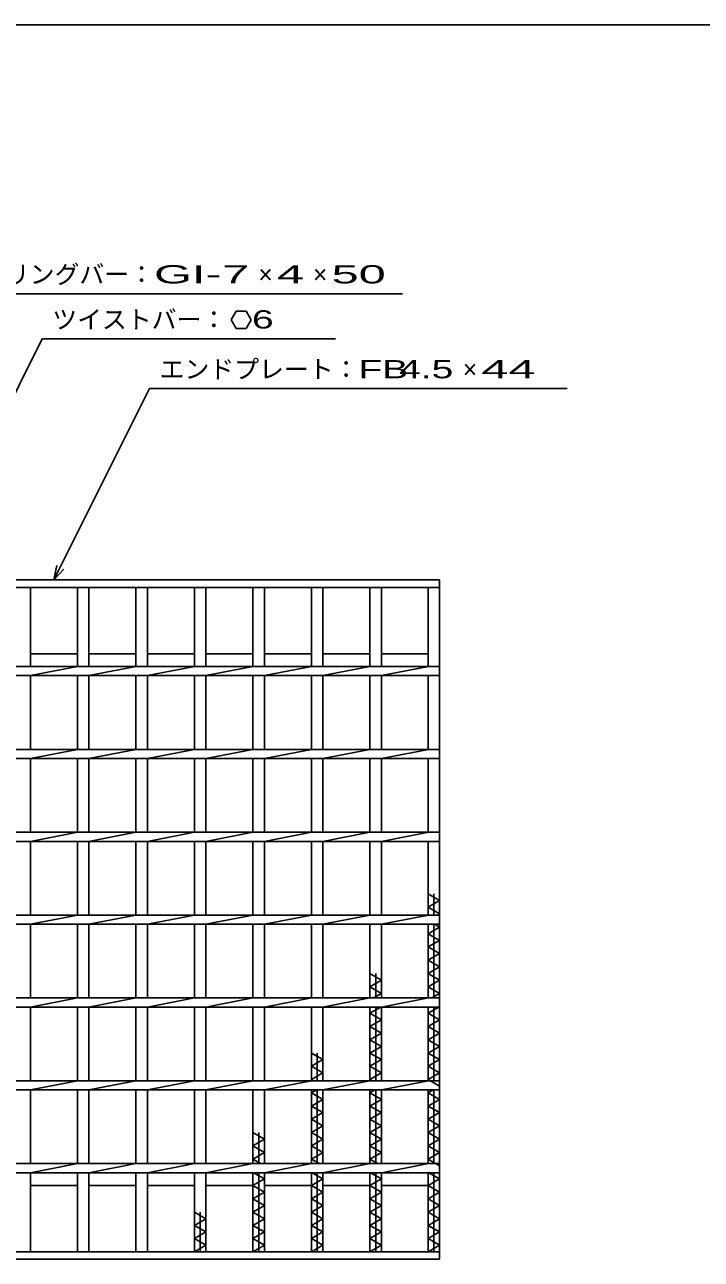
# Model space of a CAD drawing. Units: millimetres, scale not verified. Extents: x -1092 to 1039, y -770 to 632.
# Drawn here: x -553 to -145, y -113 to 632 of the extents above; entities that cross this region are included whole.
import ezdxf
from ezdxf.enums import TextEntityAlignment as Align

# ---------------------------------------------------------------- set-up
doc = ezdxf.new("R2010")
doc.units = ezdxf.units.MM
doc.header["$LTSCALE"] = 6
for name, color, linetype, lineweight in [('0_2', 150, 'Continuous', 25), ('16', 3, 'Continuous', 25), ('22', 4, 'Continuous', 25)]:
    doc.layers.add(name, color=color, linetype=linetype, lineweight=lineweight)
doc.styles.add('ベクトル', font='')
doc.styles.get('ベクトル').set_extended_font_data('ベクトル')

msp = doc.modelspace()

# ---------------------------------------------------------------- linework, layer by layer
at = {"layer": '0_2'}
msp.add_line((-1037.4, 632.1), (1038.6, 632.1), dxfattribs=at)
at = {"layer": '16'}
for p, q in [((-804, 297), (-303, 297)), ((-303, 292.5), (-804, 292.5)), ((-556.9, 292.5), (-549.9, 292.5)), ((-549.9, 244.75), (-549.9, 292.5)), ((-521.6, 244.75), (-521.6, 292.5)), ((-521.6, 292.5), (-514.6, 292.5)), ((-514.6, 244.75), (-514.6, 292.5)), ((-486.3, 244.75), (-486.3, 292.5)), ((-486.3, 292.5), (-479.3, 292.5)), ((-479.3, 244.75), (-479.3, 292.5)), ((-451, 244.75), (-451, 292.5)), ((-451, 292.5), (-444, 292.5)), ((-444, 244.75), (-444, 292.5)), ((-415.7, 244.75), (-415.7, 292.5)), ((-415.7, 292.5), (-408.7, 292.5)), ((-408.7, 244.75), (-408.7, 292.5)), ((-380.4, 244.75), (-380.4, 292.5)), ((-380.4, 292.5), (-373.4, 292.5)), ((-373.4, 244.75), (-373.4, 292.5)), ((-345.1, 244.75), (-345.1, 292.5)), ((-345.1, 292.5), (-338.1, 292.5)), ((-338.1, 244.75), (-338.1, 292.5)), ((-310, 244.75), (-310, 292.5)), ((-310, 292.5), (-303, 292.5)), ((-303, 297), (-303, 292.5)), ((-303, -108.5), (-303, 292.5)), ((-549.9, 252.5), (-521.6, 252.5)), ((-514.6, 252.5), (-486.3, 252.5)), ((-479.3, 252.5), (-451, 252.5)), ((-444, 252.5), (-415.7, 252.5)), ((-408.7, 252.5), (-380.4, 252.5)), ((-373.4, 252.5), (-345.1, 252.5)), ((-338.1, 252.5), (-310, 252.5)), ((-804, 244.75), (-303, 244.75)), ((-804, 239.25), (-303, 239.25)), ((-549.9, 239.25), (-521.6, 244.75)), ((-549.9, 194.75), (-549.9, 239.25)), ((-521.6, 194.75), (-521.6, 239.25)), ((-514.6, 239.25), (-486.3, 244.75)), ((-514.6, 194.75), (-514.6, 239.25)), ((-486.3, 194.75), (-486.3, 239.25)), ((-479.3, 239.25), (-451, 244.75)), ((-479.3, 194.75), (-479.3, 239.25)), ((-451, 194.75), (-451, 239.25)), ((-444, 239.25), (-415.7, 244.75)), ((-444, 194.75), (-444, 239.25)), ((-415.7, 194.75), (-415.7, 239.25)), ((-408.7, 239.25), (-380.4, 244.75)), ((-408.7, 194.75), (-408.7, 239.25)), ((-380.4, 194.75), (-380.4, 239.25)), ((-373.4, 239.25), (-345.1, 244.75)), ((-373.4, 194.75), (-373.4, 239.25)), ((-345.1, 194.75), (-345.1, 239.25)), ((-338.1, 239.25), (-309.8, 244.75)), ((-338.1, 194.75), (-338.1, 239.25)), ((-310, 194.75), (-310, 239.25)), ((-303, 239.25), (-303, 244.75)), ((-804, 194.75), (-303, 194.75)), ((-549.9, 189.25), (-521.6, 194.75)), ((-514.6, 189.25), (-486.3, 194.75)), ((-479.3, 189.25), (-451, 194.75)), ((-444, 189.25), (-415.7, 194.75)), ((-408.7, 189.25), (-380.4, 194.75)), ((-373.4, 189.25), (-345.1, 194.75)), ((-338.1, 189.25), (-309.8, 194.75)), ((-303, 189.25), (-303, 194.75)), ((-804, 189.25), (-303, 189.25)), ((-549.9, 144.75), (-549.9, 189.25)), ((-521.6, 144.75), (-521.6, 189.25)), ((-514.6, 144.75), (-514.6, 189.25)), ((-486.3, 144.75), (-486.3, 189.25)), ((-479.3, 144.75), (-479.3, 189.25)), ((-451, 144.75), (-451, 189.25)), ((-444, 144.75), (-444, 189.25)), ((-415.7, 144.75), (-415.7, 189.25)), ((-408.7, 144.75), (-408.7, 189.25)), ((-380.4, 144.75), (-380.4, 189.25)), ((-373.4, 144.75), (-373.4, 189.25)), ((-345.1, 144.75), (-345.1, 189.25)), ((-338.1, 144.75), (-338.1, 189.25)), ((-310, 144.75), (-310, 189.25)), ((-804, 144.75), (-303, 144.75)), ((-549.9, 139.25), (-521.6, 144.75)), ((-514.6, 139.25), (-486.3, 144.75)), ((-479.3, 139.25), (-451, 144.75)), ((-444, 139.25), (-415.7, 144.75)), ((-408.7, 139.25), (-380.4, 144.75)), ((-373.4, 139.25), (-345.1, 144.75)), ((-338.1, 139.25), (-309.8, 144.75)), ((-303, 139.25), (-303, 144.75)), ((-804, 139.25), (-303, 139.25)), ((-549.9, 94.75), (-549.9, 139.25)), ((-521.6, 94.75), (-521.6, 139.25)), ((-514.6, 94.75), (-514.6, 139.25)), ((-486.3, 94.75), (-486.3, 139.25)), ((-479.3, 94.75), (-479.3, 139.25)), ((-451, 94.75), (-451, 139.25)), ((-444, 94.75), (-444, 139.25)), ((-415.7, 94.75), (-415.7, 139.25)), ((-408.7, 94.75), (-408.7, 139.25)), ((-380.4, 94.75), (-380.4, 139.25)), ((-373.4, 94.75), (-373.4, 139.25)), ((-345.1, 94.75), (-345.1, 139.25)), ((-338.1, 94.75), (-338.1, 139.25)), ((-310, 94.75), (-310, 139.25)), ((-303, 103.5), (-310, 107.5)), ((-306.5, 94.75), (-306.5, 107.5)), ((-310, 99.5), (-303, 103.5)), ((-303, 95.5), (-310, 99.5)), ((-804, 94.75), (-303, 94.75)), ((-549.9, 89.25), (-521.6, 94.75)), ((-514.6, 89.25), (-486.3, 94.75)), ((-479.3, 89.25), (-451, 94.75)), ((-444, 89.25), (-415.7, 94.75)), ((-408.7, 89.25), (-380.4, 94.75)), ((-373.4, 89.25), (-345.1, 94.75)), ((-338.1, 89.25), (-309.8, 94.75)), ((-304.312, 94.75), (-303, 95.5)), ((-303, 89.25), (-303, 94.75)), ((-804, 89.25), (-303, 89.25)), ((-549.9, 44.75), (-549.9, 89.25)), ((-521.6, 44.75), (-521.6, 89.25)), ((-514.6, 44.75), (-514.6, 89.25)), ((-486.3, 44.75), (-486.3, 89.25)), ((-479.3, 44.75), (-479.3, 89.25)), ((-451, 44.75), (-451, 89.25)), ((-444, 44.75), (-444, 89.25)), ((-415.7, 44.75), (-415.7, 89.25)), ((-408.7, 44.75), (-408.7, 89.25)), ((-380.4, 44.75), (-380.4, 89.25)), ((-373.4, 44.75), (-373.4, 89.25)), ((-345.1, 44.75), (-345.1, 89.25)), ((-338.1, 44.75), (-338.1, 89.25)), ((-310, 44.75), (-310, 89.25)), ((-310, 83.5), (-303, 87.5)), ((-303, 79.5), (-310, 83.5)), ((-306.5, 44.75), (-306.5, 89.25)), ((-303, 87.5), (-306.062, 89.25)), ((-310, 75.5), (-303, 79.5)), ((-303, 71.5), (-310, 75.5)), ((-310, 67.5), (-303, 71.5)), ((-303, 63.5), (-310, 67.5)), ((-310, 59.5), (-303, 63.5)), ((-338.1, 55.5), (-345.1, 59.5)), ((-345.1, 51.5), (-338.1, 55.5)), ((-341.6, 44.75), (-341.6, 59.5)), ((-303, 55.5), (-310, 59.5)), ((-310, 51.5), (-303, 55.5)), ((-804, 44.75), (-303, 44.75)), ((-549.9, 39.25), (-521.6, 44.75)), ((-514.6, 39.25), (-486.3, 44.75)), ((-479.3, 39.25), (-451, 44.75)), ((-444, 39.25), (-415.7, 44.75)), ((-408.7, 39.25), (-380.4, 44.75)), ((-373.4, 39.25), (-345.1, 44.75)), ((-338.1, 47.5), (-345.1, 51.5)), ((-342.912, 44.75), (-338.1, 47.5)), ((-338.1, 39.25), (-309.8, 44.75)), ((-303, 47.5), (-310, 51.5)), ((-307.812, 44.75), (-303, 47.5)), ((-303, 39.25), (-303, 44.75)), ((-804, 39.25), (-303, 39.25)), ((-549.9, -5.25), (-549.9, 39.25)), ((-521.6, -5.25), (-521.6, 39.25)), ((-514.6, -5.25), (-514.6, 39.25)), ((-486.3, -5.25), (-486.3, 39.25)), ((-479.3, -5.25), (-479.3, 39.25)), ((-451, -5.25), (-451, 39.25)), ((-444, -5.25), (-444, 39.25)), ((-415.7, -5.25), (-415.7, 39.25)), ((-408.7, -5.25), (-408.7, 39.25)), ((-380.4, -5.25), (-380.4, 39.25)), ((-373.4, -5.25), (-373.4, 39.25)), ((-345.1, -5.25), (-345.1, 39.25)), ((-345.1, 35.5), (-338.537, 39.25)), ((-341.6, -5.25), (-341.6, 39.25)), ((-338.1, -5.25), (-338.1, 39.25)), ((-310, -5.25), (-310, 39.25)), ((-310, 35.5), (-303.437, 39.25)), ((-306.5, -5.25), (-306.5, 39.25)), ((-338.1, 31.5), (-345.1, 35.5)), ((-345.1, 27.5), (-338.1, 31.5)), ((-303, 31.5), (-310, 35.5)), ((-310, 27.5), (-303, 31.5)), ((-338.1, 23.5), (-345.1, 27.5)), ((-345.1, 19.5), (-338.1, 23.5)), ((-303, 23.5), (-310, 27.5)), ((-310, 19.5), (-303, 23.5)), ((-338.1, 15.5), (-345.1, 19.5)), ((-345.1, 11.5), (-338.1, 15.5)), ((-303, 15.5), (-310, 19.5)), ((-310, 11.5), (-303, 15.5)), ((-373.4, 7.5), (-380.4, 11.5)), ((-380.4, 3.5), (-373.4, 7.5)), ((-376.9, -5.25), (-376.9, 11.5)), ((-338.1, 7.5), (-345.1, 11.5)), ((-345.1, 3.5), (-338.1, 7.5)), ((-303, 7.5), (-310, 11.5)), ((-310, 3.5), (-303, 7.5)), ((-373.4, -0.5), (-380.4, 3.5)), ((-338.1, -0.5), (-345.1, 3.5)), ((-303, -0.5), (-310, 3.5)), ((-804, -5.25), (-303, -5.25)), ((-549.9, -10.75), (-521.6, -5.25)), ((-514.6, -10.75), (-486.3, -5.25)), ((-479.3, -10.75), (-451, -5.25)), ((-444, -10.75), (-415.7, -5.25)), ((-408.7, -10.75), (-380.4, -5.25)), ((-380.4, -4.5), (-373.4, -0.5)), ((-379.088, -5.25), (-380.4, -4.5)), ((-373.4, -10.75), (-345.1, -5.25)), ((-345.1, -4.5), (-338.1, -0.5)), ((-343.787, -5.25), (-345.1, -4.5)), ((-338.1, -10.75), (-309.8, -5.25)), ((-310, -4.5), (-303, -0.5)), ((-303, -8.5), (-310, -4.5)), ((-303, -10.75), (-303, -5.25)), ((-804, -10.75), (-303, -10.75)), ((-549.9, -55.25), (-549.9, -10.75)), ((-521.6, -55.25), (-521.6, -10.75)), ((-514.6, -55.25), (-514.6, -10.75)), ((-486.3, -55.25), (-486.3, -10.75)), ((-479.3, -55.25), (-479.3, -10.75)), ((-451, -55.25), (-451, -10.75)), ((-444, -55.25), (-444, -10.75)), ((-415.7, -55.25), (-415.7, -10.75)), ((-408.7, -55.25), (-408.7, -10.75)), ((-380.4, -55.25), (-380.4, -10.75)), ((-380.4, -12.5), (-377.338, -10.75)), ((-373.4, -16.5), (-380.4, -12.5)), ((-376.9, -55.25), (-376.9, -10.75)), ((-373.4, -55.25), (-373.4, -10.75)), ((-345.1, -55.25), (-345.1, -10.75)), ((-345.1, -12.5), (-342.037, -10.75)), ((-338.1, -16.5), (-345.1, -12.5)), ((-341.6, -55.25), (-341.6, -10.75)), ((-338.1, -55.25), (-338.1, -10.75)), ((-310, -55.25), (-310, -10.75)), ((-310, -12.5), (-306.937, -10.75)), ((-303, -16.5), (-310, -12.5)), ((-306.5, -55.25), (-306.5, -10.75)), ((-380.4, -20.5), (-373.4, -16.5)), ((-373.4, -24.5), (-380.4, -20.5)), ((-345.1, -20.5), (-338.1, -16.5)), ((-338.1, -24.5), (-345.1, -20.5)), ((-310, -20.5), (-303, -16.5)), ((-303, -24.5), (-310, -20.5)), ((-380.4, -28.5), (-373.4, -24.5)), ((-373.4, -32.5), (-380.4, -28.5)), ((-345.1, -28.5), (-338.1, -24.5)), ((-338.1, -32.5), (-345.1, -28.5)), ((-310, -28.5), (-303, -24.5)), ((-303, -32.5), (-310, -28.5)), ((-408.7, -40.5), (-415.7, -36.5)), ((-412.2, -55.25), (-412.2, -36.5)), ((-380.4, -36.5), (-373.4, -32.5)), ((-373.4, -40.5), (-380.4, -36.5)), ((-345.1, -36.5), (-338.1, -32.5)), ((-338.1, -40.5), (-345.1, -36.5)), ((-310, -36.5), (-303, -32.5)), ((-303, -40.5), (-310, -36.5)), ((-415.7, -44.5), (-408.7, -40.5)), ((-408.7, -48.5), (-415.7, -44.5)), ((-380.4, -44.5), (-373.4, -40.5)), ((-373.4, -48.5), (-380.4, -44.5)), ((-345.1, -44.5), (-338.1, -40.5)), ((-338.1, -48.5), (-345.1, -44.5)), ((-310, -44.5), (-303, -40.5)), ((-303, -48.5), (-310, -44.5)), ((-415.7, -52.5), (-408.7, -48.5)), ((-380.4, -52.5), (-373.4, -48.5)), ((-345.1, -52.5), (-338.1, -48.5)), ((-310, -52.5), (-303, -48.5)), ((-804, -55.25), (-303, -55.25)), ((-549.9, -60.75), (-521.6, -55.25)), ((-514.6, -60.75), (-486.3, -55.25)), ((-479.3, -60.75), (-451, -55.25)), ((-444, -60.75), (-415.7, -55.25)), ((-410.887, -55.25), (-415.7, -52.5)), ((-408.7, -60.75), (-380.4, -55.25)), ((-375.588, -55.25), (-380.4, -52.5)), ((-373.4, -60.75), (-345.1, -55.25)), ((-340.287, -55.25), (-345.1, -52.5)), ((-338.1, -60.75), (-309.8, -55.25)), ((-303, -56.5), (-310, -52.5)), ((-303, -60.75), (-303, -55.25)), ((-804, -60.75), (-303, -60.75)), ((-549.9, -108.5), (-549.9, -60.75)), ((-521.6, -108.5), (-521.6, -60.75)), ((-514.6, -108.5), (-514.6, -60.75)), ((-486.3, -108.5), (-486.3, -60.75)), ((-479.3, -108.5), (-479.3, -60.75)), ((-451, -108.5), (-451, -60.75)), ((-444, -108.5), (-444, -60.75)), ((-415.7, -108.5), (-415.7, -60.75)), ((-415.7, -68.5), (-408.7, -64.5)), ((-408.7, -64.5), (-415.262, -60.75)), ((-412.2, -108.5), (-412.2, -60.75)), ((-408.7, -108.5), (-408.7, -60.75)), ((-380.4, -108.5), (-380.4, -60.75)), ((-380.4, -68.5), (-373.4, -64.5)), ((-373.4, -64.5), (-379.963, -60.75)), ((-376.9, -108.5), (-376.9, -60.75)), ((-373.4, -108.5), (-373.4, -60.75)), ((-345.1, -108.5), (-345.1, -60.75)), ((-345.1, -68.5), (-338.1, -64.5)), ((-338.1, -64.5), (-344.662, -60.75)), ((-341.6, -108.5), (-341.6, -60.75)), ((-338.1, -108.5), (-338.1, -60.75)), ((-310, -108.5), (-310, -60.75)), ((-310, -68.5), (-303, -64.5)), ((-303, -64.5), (-309.562, -60.75)), ((-306.5, -108.5), (-306.5, -60.75)), ((-549.9, -68.5), (-521.6, -68.5)), ((-514.6, -68.5), (-486.3, -68.5)), ((-479.3, -68.5), (-451, -68.5)), ((-444, -68.5), (-415.7, -68.5)), ((-408.7, -72.5), (-415.7, -68.5)), ((-415.7, -76.5), (-408.7, -72.5)), ((-408.7, -68.5), (-380.4, -68.5)), ((-373.4, -72.5), (-380.4, -68.5)), ((-380.4, -76.5), (-373.4, -72.5)), ((-373.4, -68.5), (-345.1, -68.5)), ((-338.1, -72.5), (-345.1, -68.5)), ((-345.1, -76.5), (-338.1, -72.5)), ((-338.1, -68.5), (-310, -68.5)), ((-303, -72.5), (-310, -68.5)), ((-310, -76.5), (-303, -72.5)), ((-408.7, -80.5), (-415.7, -76.5)), ((-415.7, -84.5), (-408.7, -80.5)), ((-373.4, -80.5), (-380.4, -76.5)), ((-380.4, -84.5), (-373.4, -80.5)), ((-338.1, -80.5), (-345.1, -76.5)), ((-345.1, -84.5), (-338.1, -80.5)), ((-303, -80.5), (-310, -76.5)), ((-310, -84.5), (-303, -80.5)), ((-444, -88.5), (-451, -84.5)), ((-451, -92.5), (-444, -88.5)), ((-447.5, -108.5), (-447.5, -84.5)), ((-408.7, -88.5), (-415.7, -84.5)), ((-415.7, -92.5), (-408.7, -88.5)), ((-373.4, -88.5), (-380.4, -84.5)), ((-380.4, -92.5), (-373.4, -88.5)), ((-338.1, -88.5), (-345.1, -84.5)), ((-345.1, -92.5), (-338.1, -88.5)), ((-303, -88.5), (-310, -84.5)), ((-310, -92.5), (-303, -88.5)), ((-444, -96.5), (-451, -92.5)), ((-451, -100.5), (-444, -96.5)), ((-408.7, -96.5), (-415.7, -92.5)), ((-415.7, -100.5), (-408.7, -96.5)), ((-373.4, -96.5), (-380.4, -92.5)), ((-380.4, -100.5), (-373.4, -96.5)), ((-338.1, -96.5), (-345.1, -92.5)), ((-345.1, -100.5), (-338.1, -96.5)), ((-303, -96.5), (-310, -92.5)), ((-310, -100.5), (-303, -96.5)), ((-444, -104.5), (-451, -100.5)), ((-408.7, -104.5), (-415.7, -100.5)), ((-373.4, -104.5), (-380.4, -100.5)), ((-338.1, -104.5), (-345.1, -100.5)), ((-303, -104.5), (-310, -100.5)), ((-804, -108.5), (-303, -108.5)), ((-556.9, -108.5), (-549.9, -108.5)), ((-521.6, -108.5), (-514.6, -108.5)), ((-486.3, -108.5), (-479.3, -108.5)), ((-451, -108.5), (-444, -104.5)), ((-451, -108.5), (-444, -108.5)), ((-415.7, -108.5), (-408.7, -104.5)), ((-415.7, -108.5), (-408.7, -108.5)), ((-380.4, -108.5), (-373.4, -104.5)), ((-380.4, -108.5), (-373.4, -108.5)), ((-345.1, -108.5), (-338.1, -104.5)), ((-345.1, -108.5), (-338.1, -108.5)), ((-310, -108.5), (-303, -104.5)), ((-310, -108.5), (-303, -108.5)), ((-303, -108.5), (-303, -113)), ((-303, -113), (-804, -113))]:
    msp.add_line(p, q, dxfattribs=at)
at = {"layer": '22'}
for p, q in [((-601.4, 469.75), (-325.4, 469.75)), ((-425.774, 459.159), (-428.774, 453.963)), ((-419.774, 459.159), (-425.774, 459.159)), ((-416.775, 453.9), (-419.774, 459.159)), ((-428.774, 453.963), (-425.774, 448.767)), ((-425.774, 448.767), (-419.774, 448.767)), ((-419.774, 448.767), (-416.774, 453.963)), ((-641.65, 244.75), (-542.775, 442.5)), ((-542.775, 442.5), (-365.775, 442.5)), ((-535.75, 297), (-478, 412.5)), ((-478, 412.5), (-226, 412.5)), ((-535.75, 297), (-533.95, 305.76)), ((-535.75, 297), (-529.75, 303.6))]:
    msp.add_line(p, q, dxfattribs=at)

# ---------------------------------------------------------------- texts
at = {"layer": '22', "color": 2, "style": 'ベクトル'}
for s, p in [('ベアリングバー：', (-595.4, 481.45)), ('×', (-412.4, 481.45)), ('×', (-379.4, 481.45)), ('ツイストバー：', (-536.775, 454.2)), ('エンドプレート：', (-472, 424.2)), ('×', (-289, 424.2))]:
    msp.add_text(s, height=11, dxfattribs=at).set_placement(p, align=Align.MIDDLE_LEFT)
for s, width, p in [('GI-', 2, (-475.4, 481.45)), (' 7 ', 2, (-442.4, 481.45)), (' 4 ', 2, (-409.4, 481.45)), (' 50 ', 2, (-376.4, 481.45)), (' 6', 1.6, (-422.774, 454.263)), ('FB', 1.6, (-352, 424.2)), (' 4.5 ', 1.6, (-334, 424.2)), (' 44 ', 2, (-286, 424.2))]:
    msp.add_text(s, height=11, dxfattribs=dict(at, width=width)).set_placement(p, align=Align.MIDDLE_LEFT)

doc.saveas('drawing.dxf')
